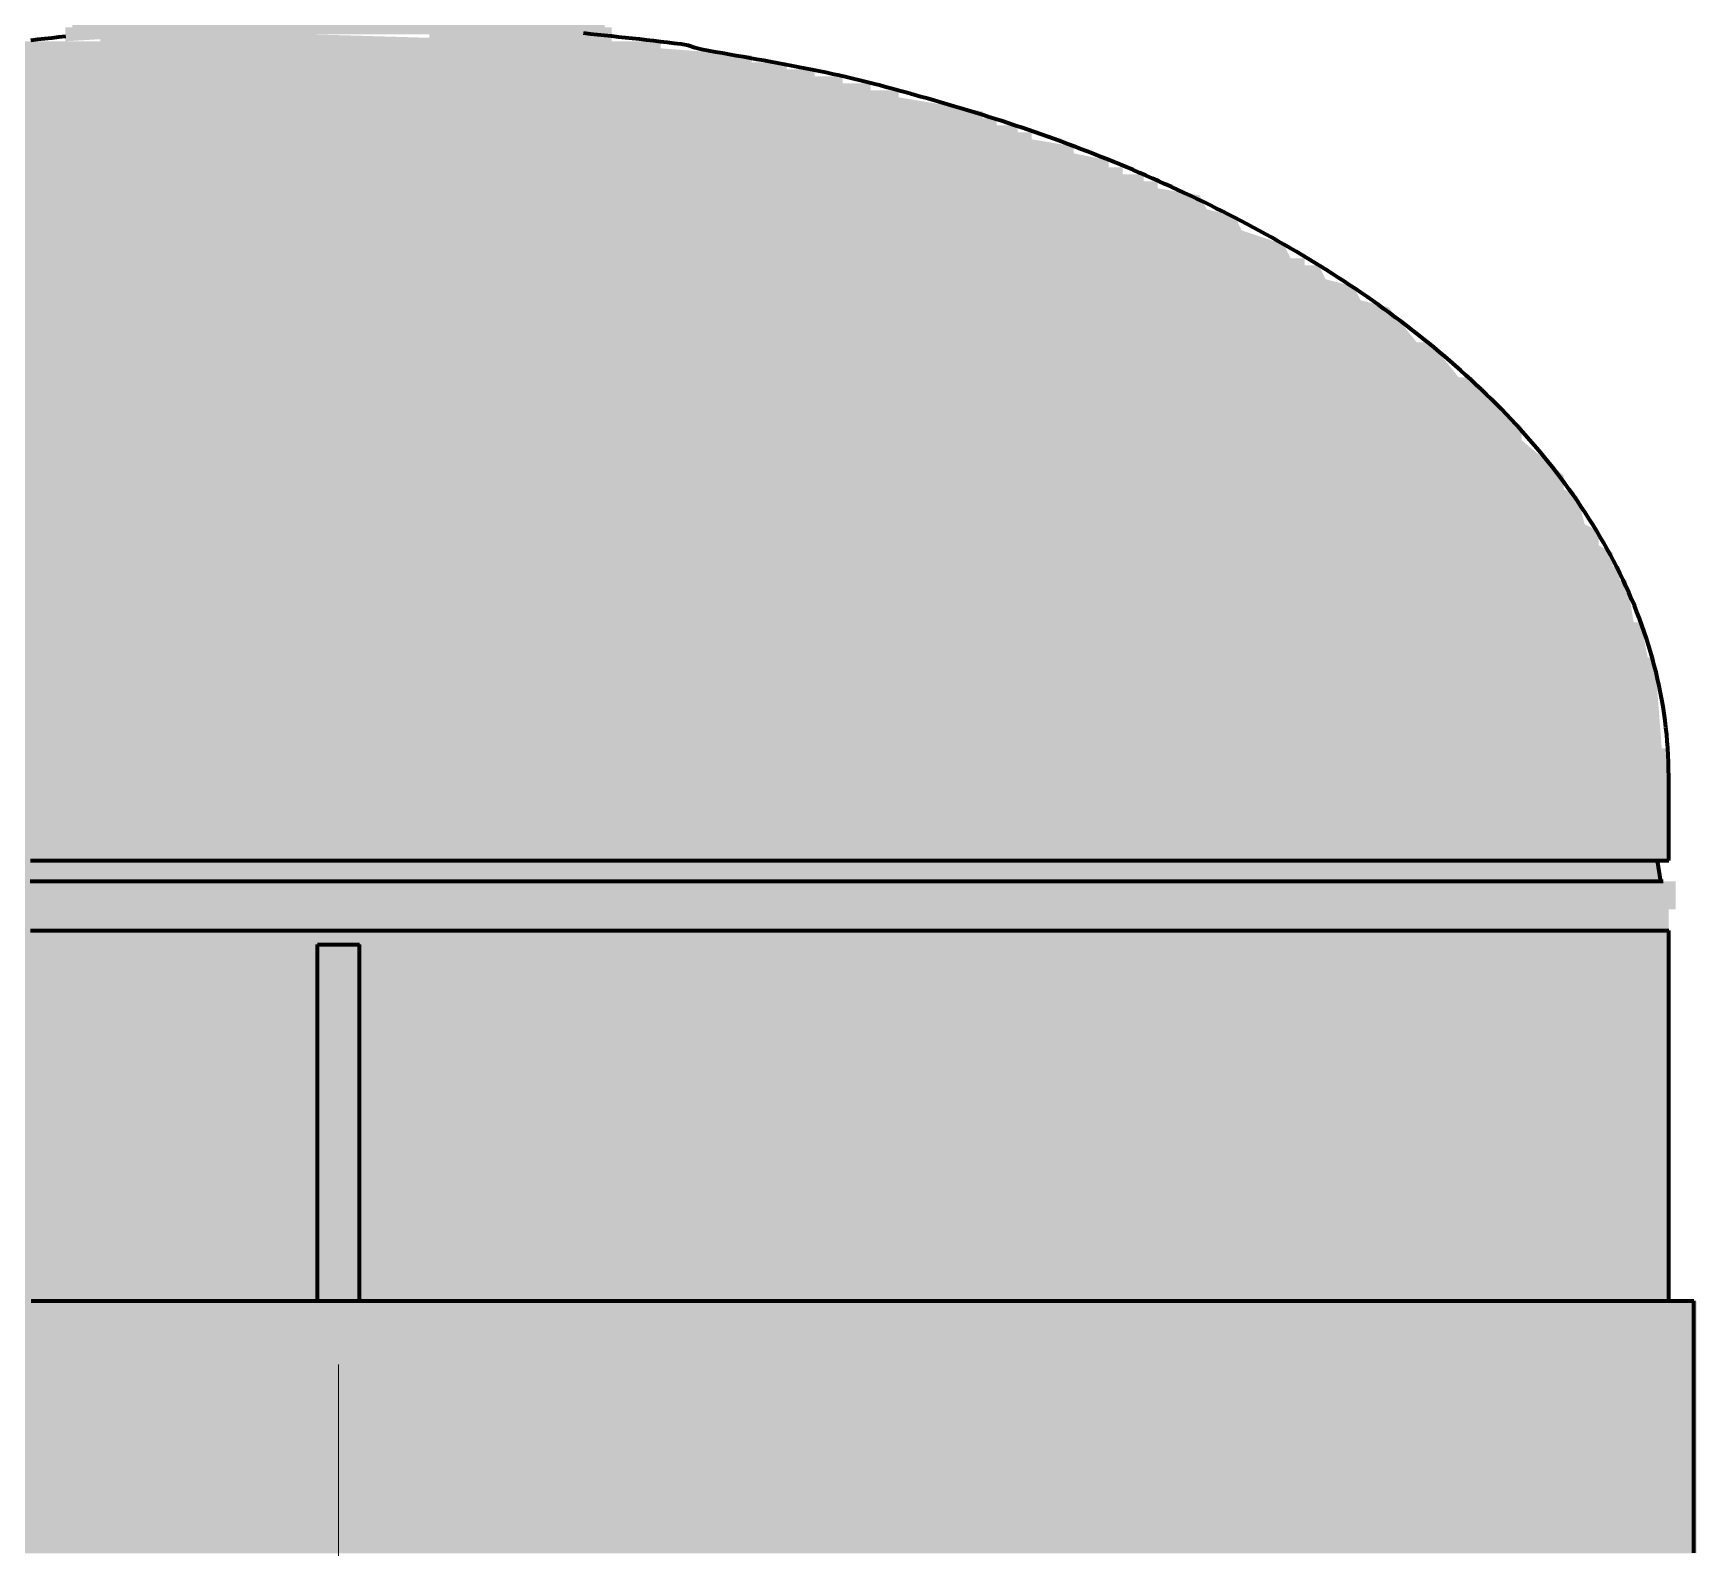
# Model space of a CAD drawing. Header units: millimetres. Extents: x 0 to 2382, y 0 to 420.
# Drawn here: x 2175.11 to 2198.87, y 278.38 to 300.02 of the extents above; entities that cross this region are included whole.
import ezdxf

# ---------------------------------------------------------------- set-up
doc = ezdxf.new("R2010")
doc.units = ezdxf.units.MM
doc.linetypes.add('IRAM-F-TRAZO-PUNTO', pattern=[20, 15, -2, 1, -2])
for name, color, linetype, lineweight in [('01-VISIBLE', 7, 'CONTINUOUS', 70), ('03-EJE', 1, 'IRAM-F-TRAZO-PUNTO', 18), ('13-GRAFICA', 30, 'CONTINUOUS', 18)]:
    doc.layers.add(name, color=color, linetype=linetype, lineweight=lineweight)

msp = doc.modelspace()

# ---------------------------------------------------------------- hatches: boundary and pattern name
at = {"layer": '13-GRAFICA', "true_color": 0xc4c8ce}
h = msp.add_hatch(color=7, dxfattribs=at)
h.dxf.hatch_style = 1
h.paths.add_polyline_path([(2175.673, 300.1), (2175.673, 300.2), (2183.273, 300.2), (2183.273, 300.1), (2183.373, 300.1), (2183.373, 300), (2182.473, 300), (2182.473, 299.9), (2180.773, 299.9), (2180.773, 300), (2179.073, 300), (2179.073, 299.9), (2177.173, 299.9), (2177.173, 300), (2175.573, 299.9), (2175.573, 300.1)])
h = msp.add_hatch(color=7, dxfattribs=at)
h.dxf.hatch_style = 1
h.paths.add_polyline_path([(2160.473, 288.2), (2160.473, 289.5), (2160.573, 289.5), (2160.573, 289.8), (2160.673, 289.8), (2160.673, 290), (2160.773, 290), (2160.773, 290.2), (2160.873, 290.2), (2160.873, 290.5), (2160.973, 290.5), (2160.973, 290.7), (2161.073, 290.7), (2161.073, 290.9), (2161.173, 290.9), (2161.173, 291.2), (2161.273, 291.2), (2161.273, 291.4), (2161.373, 291.4), (2161.373, 291.6), (2161.473, 291.6), (2161.473, 291.9), (2161.573, 291.9), (2161.773, 292.5), (2161.973, 292.6), (2161.973, 292.8), (2162.273, 293), (2162.273, 293.2), (2162.473, 293.3), (2162.473, 293.5), (2162.773, 293.7), (2162.773, 293.9), (2163.073, 294.1), (2163.073, 294.3), (2163.273, 294.4), (2163.273, 294.6), (2163.373, 294.6), (2163.673, 295), (2163.873, 295), (2163.973, 295.2), (2164.173, 295.2), (2164.273, 295.4), (2164.473, 295.4), (2164.673, 295.7), (2164.873, 295.7), (2164.973, 295.9), (2165.173, 295.9), (2165.473, 296.3), (2165.873, 296.4), (2165.973, 296.6), (2166.173, 296.6), (2166.373, 296.9), (2166.573, 296.9), (2166.673, 297.1), (2166.873, 297.1), (2166.973, 297.3), (2167.173, 297.3), (2167.173, 297.4), (2167.273, 297.4), (2167.373, 297.6), (2167.573, 297.6), (2167.573, 297.7), (2167.873, 297.7), (2167.873, 297.8), (2168.173, 297.8), (2168.173, 297.9), (2168.473, 297.9), (2168.473, 298), (2168.773, 298), (2168.773, 298.1), (2169.073, 298.1), (2169.073, 298.2), (2169.373, 298.2), (2169.373, 298.3), (2169.673, 298.3), (2169.673, 298.4), (2169.973, 298.4), (2169.973, 298.5), (2170.273, 298.5), (2170.273, 298.6), (2170.573, 298.6), (2170.573, 298.7), (2170.873, 298.7), (2170.873, 298.8), (2171.173, 298.8), (2171.173, 298.9), (2171.473, 298.9), (2171.473, 299), (2171.773, 299), (2171.773, 299.1), (2172.073, 299.1), (2172.073, 299.2), (2172.373, 299.2), (2172.373, 299.3), (2172.673, 299.3), (2172.673, 299.4), (2172.973, 299.4), (2172.973, 299.5), (2173.273, 299.5), (2173.273, 299.6), (2174.373, 299.7), (2174.373, 299.8), (2174.973, 299.8), (2174.973, 299.9), (2176.073, 299.9), (2176.073, 300), (2177.173, 300), (2177.173, 299.9), (2179.073, 299.9), (2179.073, 300), (2182.473, 299.9), (2182.473, 300), (2183.373, 300), (2183.373, 299.9), (2184.073, 299.9), (2184.073, 299.8), (2185.373, 299.7), (2185.373, 299.6), (2185.873, 299.6), (2185.873, 299.5), (2186.273, 299.5), (2186.273, 299.4), (2186.673, 299.4), (2186.673, 299.3), (2187.073, 299.3), (2187.073, 299.2), (2187.473, 299.2), (2187.473, 299.1), (2188.673, 298.9), (2188.673, 298.8), (2188.873, 298.8), (2188.873, 298.7), (2189.173, 298.7), (2189.173, 298.6), (2189.373, 298.6), (2189.373, 298.5), (2189.973, 298.4), (2189.973, 298.3), (2190.473, 298.2), (2190.473, 298.1), (2190.673, 298.1), (2190.673, 298), (2190.973, 298), (2190.973, 297.9), (2191.173, 297.9), (2191.173, 297.8), (2191.773, 297.7), (2191.873, 297.5), (2192.273, 297.4), (2192.373, 297.2), (2192.973, 297), (2193.073, 296.8), (2193.273, 296.8), (2193.273, 296.7), (2193.473, 296.7), (2193.573, 296.5), (2193.973, 296.4), (2194.073, 296.2), (2194.473, 296.1), (2194.873, 295.6), (2195.073, 295.6), (2195.473, 295.1), (2195.673, 295.1), (2195.673, 295), (2196.373, 294.4), (2196.373, 294.2), (2196.973, 293.7), (2196.973, 293.5), (2197.173, 293.4), (2197.273, 293), (2197.473, 292.9), (2197.473, 292.7), (2197.673, 292.6), (2197.673, 292.4), (2197.773, 292.4), (2197.773, 292.2), (2197.873, 292.2), (2197.973, 291.6), (2198.073, 291.6), (2198.173, 291.1), (2198.273, 291.1), (2198.373, 289.8), (2198.473, 289.8), (2198.473, 288.2)])
h = msp.add_hatch(color=7, dxfattribs=at)
h.dxf.hatch_style = 1
h.paths.add_polyline_path([(2160.573, 287.9), (2160.673, 288.2), (2198.273, 288.2), (2198.373, 287.9)])
h = msp.add_hatch(color=7, dxfattribs=at)
h.dxf.hatch_style = 1
h.paths.add_polyline_path([(2198.573, 287.5), (2160.373, 287.5), (2160.373, 287.9), (2198.573, 287.9)])
h = msp.add_hatch(color=7, dxfattribs=at)
h.dxf.hatch_style = 1
h.paths.add_polyline_path([(2198.473, 287.5), (2198.473, 281.9), (2179.773, 281.9), (2179.773, 287), (2179.173, 287), (2179.173, 281.9), (2160.473, 281.9), (2160.473, 287.5)])
h = msp.add_hatch(color=7, dxfattribs=at)
h.dxf.hatch_style = 1
h.paths.add_polyline_path([(2179.173, 281.9), (2179.173, 287), (2179.773, 287), (2179.773, 281.9)])
at = {"layer": '13-GRAFICA', "true_color": 0x202020}
h = msp.add_hatch(color=7, dxfattribs=at)
h.dxf.hatch_style = 1
h.paths.add_polyline_path([(2158.773, 278.3), (2158.773, 281.9), (2198.873, 281.9), (2198.873, 278.3)])

# ---------------------------------------------------------------- linework, layer by layer
at = {"layer": '01-VISIBLE'}
for p, q in [((2198.473, 288.2), (2198.473, 289.4)), ((2198.361, 287.9), (2198.313, 288.2)), ((2198.473, 281.908), (2198.473, 287.2)), ((2179.173, 281.908), (2179.173, 287)), ((2179.173, 287), (2179.773, 287)), ((2179.773, 281.908), (2179.773, 287)), ((2198.833, 278.308), (2198.833, 281.908))]:
    msp.add_line(p, q, dxfattribs=at)
for points in [[(2175.079, 299.918), (2175.179, 299.929), (2175.279, 299.94), (2175.378, 299.951), (2175.478, 299.962), (2175.578, 299.973)], [(2198.473, 289.4), (2198.472, 289.5), (2198.47, 289.6), (2198.466, 289.701), (2198.46, 289.801), (2198.453, 289.901), (2198.444, 290), (2198.433, 290.1), (2198.421, 290.199), (2198.407, 290.299), (2198.392, 290.398), (2198.375, 290.497), (2198.356, 290.595), (2198.336, 290.693), (2198.315, 290.791), (2198.292, 290.889), (2198.267, 290.986), (2198.241, 291.083), (2198.213, 291.179), (2198.185, 291.275), (2198.154, 291.37), (2198.122, 291.465), (2198.089, 291.56), (2198.055, 291.654), (2198.019, 291.748), (2197.982, 291.841), (2197.943, 291.933), (2197.903, 292.025), (2197.862, 292.117), (2197.82, 292.207), (2197.776, 292.298), (2197.732, 292.387), (2197.686, 292.477), (2197.639, 292.565), (2197.591, 292.653), (2197.541, 292.74), (2197.491, 292.827), (2197.44, 292.913), (2197.387, 292.998), (2197.334, 293.083), (2197.28, 293.167), (2197.224, 293.251), (2197.168, 293.334), (2197.111, 293.416), (2197.052, 293.498), (2196.993, 293.579), (2196.933, 293.659), (2196.873, 293.738), (2196.811, 293.818), (2196.748, 293.896), (2196.685, 293.974), (2196.621, 294.051), (2196.556, 294.127), (2196.491, 294.203), (2196.424, 294.278), (2196.357, 294.353), (2196.29, 294.426), (2196.221, 294.5), (2196.152, 294.572), (2196.083, 294.644), (2196.012, 294.716), (2195.941, 294.786), (2195.87, 294.857), (2195.797, 294.926), (2195.725, 294.995), (2195.651, 295.063), (2195.577, 295.131), (2195.503, 295.198), (2195.428, 295.264), (2195.352, 295.33), (2195.276, 295.396), (2195.2, 295.46), (2195.123, 295.524), (2195.045, 295.588), (2194.967, 295.651), (2194.889, 295.713), (2194.81, 295.775), (2194.731, 295.836), (2194.651, 295.897), (2194.571, 295.957), (2194.49, 296.016), (2194.409, 296.075), (2194.328, 296.134), (2194.246, 296.192), (2194.164, 296.249), (2194.081, 296.306), (2193.998, 296.362), (2193.915, 296.418), (2193.831, 296.473), (2193.747, 296.528), (2193.663, 296.582), (2193.578, 296.636), (2193.493, 296.689), (2193.408, 296.742), (2193.322, 296.794), (2193.237, 296.845), (2193.15, 296.896), (2193.064, 296.947), (2192.977, 296.997), (2192.89, 297.047), (2192.803, 297.096), (2192.715, 297.145), (2192.627, 297.193), (2192.539, 297.241), (2192.451, 297.288), (2192.362, 297.335), (2192.273, 297.381), (2192.184, 297.427), (2192.095, 297.473), (2192.005, 297.518), (2191.916, 297.562), (2191.826, 297.606), (2191.735, 297.65), (2191.645, 297.693), (2191.554, 297.735), (2191.463, 297.778), (2191.372, 297.82), (2191.281, 297.861), (2191.189, 297.902), (2191.098, 297.942), (2191.006, 297.983), (2190.914, 298.022), (2190.822, 298.062), (2190.729, 298.1), (2190.637, 298.139), (2190.544, 298.177), (2190.451, 298.215), (2190.358, 298.252), (2190.265, 298.289), (2190.172, 298.325), (2190.078, 298.361), (2189.985, 298.397), (2189.891, 298.432), (2189.797, 298.467), (2189.703, 298.502), (2189.609, 298.536), (2189.514, 298.569), (2189.42, 298.602), (2189.325, 298.635), (2189.23, 298.668), (2189.135, 298.699), (2189.04, 298.731), (2188.945, 298.762), (2188.849, 298.793), (2188.754, 298.823), (2188.658, 298.853), (2188.562, 298.882), (2188.466, 298.912), (2188.37, 298.941), (2188.274, 298.969), (2188.178, 298.998), (2188.082, 299.026), (2187.986, 299.054), (2187.889, 299.081), (2187.793, 299.109), (2187.697, 299.136), (2187.6, 299.163), (2187.503, 299.189), (2187.407, 299.216), (2187.31, 299.242), (2187.213, 299.267), (2187.116, 299.292), (2187.019, 299.317), (2186.922, 299.341), (2186.824, 299.365), (2186.727, 299.388), (2186.629, 299.41), (2186.531, 299.432), (2186.433, 299.453), (2186.335, 299.474), (2186.237, 299.494), (2186.139, 299.514), (2186.04, 299.533), (2185.942, 299.552), (2185.843, 299.57), (2185.745, 299.588), (2185.646, 299.606), (2185.548, 299.624), (2185.449, 299.642), (2185.35, 299.659), (2185.252, 299.677), (2185.153, 299.694), (2185.054, 299.712), (2184.956, 299.729), (2184.857, 299.747), (2184.758, 299.765), (2184.66, 299.785), (2184.562, 299.807), (2184.468, 299.839), (2184.369, 299.857), (2184.27, 299.87), (2184.17, 299.883), (2184.071, 299.895), (2183.971, 299.906), (2183.872, 299.917), (2183.772, 299.929), (2183.672, 299.94), (2183.573, 299.951), (2183.473, 299.961), (2183.374, 299.972), (2183.274, 299.983), (2183.174, 299.994), (2183.075, 300.004), (2182.975, 300.015)], [(2175.073, 288.2), (2175.173, 288.2), (2175.273, 288.2), (2175.373, 288.2), (2175.473, 288.2), (2175.573, 288.2), (2175.673, 288.2), (2175.773, 288.2), (2175.873, 288.2), (2175.973, 288.2), (2176.073, 288.2), (2176.173, 288.2), (2176.273, 288.2), (2176.373, 288.2), (2176.473, 288.2), (2176.573, 288.2), (2176.673, 288.2), (2176.773, 288.2), (2176.873, 288.2), (2176.973, 288.2), (2177.073, 288.2), (2177.173, 288.2), (2177.273, 288.2), (2177.373, 288.2), (2177.473, 288.2), (2177.573, 288.2), (2177.673, 288.2), (2177.773, 288.2), (2177.873, 288.2), (2177.973, 288.2), (2178.073, 288.2), (2178.173, 288.2), (2178.273, 288.2), (2178.373, 288.2), (2178.473, 288.2), (2178.573, 288.2), (2178.673, 288.2), (2178.773, 288.2), (2178.873, 288.2), (2178.973, 288.2), (2179.073, 288.2), (2179.173, 288.2), (2179.273, 288.2), (2179.373, 288.2), (2179.473, 288.2), (2179.573, 288.2), (2179.673, 288.2), (2179.773, 288.2), (2179.873, 288.2), (2179.973, 288.2), (2180.073, 288.2), (2180.173, 288.2), (2180.273, 288.2), (2180.373, 288.2), (2180.473, 288.2), (2180.573, 288.2), (2180.673, 288.2), (2180.773, 288.2), (2180.873, 288.2), (2180.973, 288.2), (2181.073, 288.2), (2181.173, 288.2), (2181.273, 288.2), (2181.373, 288.2), (2181.473, 288.2), (2181.573, 288.2), (2181.673, 288.2), (2181.773, 288.2), (2181.873, 288.2), (2181.973, 288.2), (2182.073, 288.2), (2182.173, 288.2), (2182.273, 288.2), (2182.373, 288.2), (2182.473, 288.2), (2182.573, 288.2), (2182.673, 288.2), (2182.773, 288.2), (2182.873, 288.2), (2182.973, 288.2), (2183.073, 288.2), (2183.173, 288.2), (2183.273, 288.2), (2183.373, 288.2), (2183.473, 288.2), (2183.573, 288.2), (2183.673, 288.2), (2183.773, 288.2), (2183.873, 288.2), (2183.973, 288.2), (2184.073, 288.2), (2184.173, 288.2), (2184.273, 288.2), (2184.373, 288.2), (2184.473, 288.2), (2184.573, 288.2), (2184.673, 288.2), (2184.773, 288.2), (2184.873, 288.2), (2184.973, 288.2), (2185.073, 288.2), (2185.173, 288.2), (2185.273, 288.2), (2185.373, 288.2), (2185.473, 288.2), (2185.573, 288.2), (2185.673, 288.2), (2185.773, 288.2), (2185.873, 288.2), (2185.973, 288.2), (2186.073, 288.2), (2186.173, 288.2), (2186.273, 288.2), (2186.373, 288.2), (2186.473, 288.2), (2186.573, 288.2), (2186.673, 288.2), (2186.773, 288.2), (2186.873, 288.2), (2186.973, 288.2), (2187.073, 288.2), (2187.173, 288.2), (2187.273, 288.2), (2187.373, 288.2), (2187.473, 288.2), (2187.573, 288.2), (2187.673, 288.2), (2187.773, 288.2), (2187.873, 288.2), (2187.973, 288.2), (2188.073, 288.2), (2188.173, 288.2), (2188.273, 288.2), (2188.373, 288.2), (2188.473, 288.2), (2188.573, 288.2), (2188.673, 288.2), (2188.773, 288.2), (2188.873, 288.2), (2188.973, 288.2), (2189.073, 288.2), (2189.173, 288.2), (2189.273, 288.2), (2189.373, 288.2), (2189.473, 288.2), (2189.573, 288.2), (2189.673, 288.2), (2189.773, 288.2), (2189.873, 288.2), (2189.973, 288.2), (2190.073, 288.2), (2190.173, 288.2), (2190.273, 288.2), (2190.373, 288.2), (2190.473, 288.2), (2190.573, 288.2), (2190.673, 288.2), (2190.773, 288.2), (2190.873, 288.2), (2190.973, 288.2), (2191.073, 288.2), (2191.173, 288.2), (2191.273, 288.2), (2191.373, 288.2), (2191.473, 288.2), (2191.573, 288.2), (2191.673, 288.2), (2191.773, 288.2), (2191.873, 288.2), (2191.973, 288.2), (2192.073, 288.2), (2192.173, 288.2), (2192.273, 288.2), (2192.373, 288.2), (2192.473, 288.2), (2192.573, 288.2), (2192.673, 288.2), (2192.773, 288.2), (2192.873, 288.2), (2192.973, 288.2), (2193.073, 288.2), (2193.173, 288.2), (2193.273, 288.2), (2193.373, 288.2), (2193.473, 288.2), (2193.573, 288.2), (2193.673, 288.2), (2193.773, 288.2), (2193.873, 288.2), (2193.973, 288.2), (2194.073, 288.2), (2194.173, 288.2), (2194.273, 288.2), (2194.373, 288.2), (2194.473, 288.2), (2194.573, 288.2), (2194.673, 288.2), (2194.773, 288.2), (2194.873, 288.2), (2194.973, 288.2), (2195.073, 288.2), (2195.173, 288.2), (2195.273, 288.2), (2195.373, 288.2), (2195.473, 288.2), (2195.573, 288.2), (2195.673, 288.2), (2195.773, 288.2), (2195.873, 288.2), (2195.973, 288.2), (2196.073, 288.2), (2196.173, 288.2), (2196.273, 288.2), (2196.373, 288.2), (2196.473, 288.2), (2196.573, 288.2), (2196.673, 288.2), (2196.773, 288.2), (2196.873, 288.2), (2196.973, 288.2), (2197.073, 288.2), (2197.173, 288.2), (2197.273, 288.2), (2197.373, 288.2), (2197.473, 288.2), (2197.573, 288.2), (2197.673, 288.2), (2197.773, 288.2), (2197.873, 288.2), (2197.973, 288.2), (2198.073, 288.2), (2198.173, 288.2), (2198.273, 288.2), (2198.373, 288.2), (2198.473, 288.2)], [(2198.393, 287.9), (2198.293, 287.9), (2198.193, 287.9), (2198.093, 287.9), (2197.993, 287.9), (2197.893, 287.9), (2197.792, 287.9), (2197.692, 287.9), (2197.592, 287.9), (2197.492, 287.9), (2197.392, 287.9), (2197.292, 287.9), (2197.192, 287.9), (2197.092, 287.9), (2196.992, 287.9), (2196.891, 287.9), (2196.791, 287.9), (2196.691, 287.9), (2196.591, 287.9), (2196.491, 287.9), (2196.391, 287.9), (2196.291, 287.9), (2196.191, 287.9), (2196.091, 287.9), (2195.99, 287.9), (2195.89, 287.9), (2195.79, 287.9), (2195.69, 287.9), (2195.59, 287.9), (2195.49, 287.9), (2195.39, 287.9), (2195.29, 287.9), (2195.19, 287.9), (2195.09, 287.9), (2194.989, 287.9), (2194.889, 287.9), (2194.789, 287.9), (2194.689, 287.9), (2194.589, 287.9), (2194.489, 287.9), (2194.389, 287.9), (2194.289, 287.9), (2194.189, 287.9), (2194.088, 287.9), (2193.988, 287.9), (2193.888, 287.9), (2193.788, 287.9), (2193.688, 287.9), (2193.588, 287.9), (2193.488, 287.9), (2193.388, 287.9), (2193.288, 287.9), (2193.187, 287.9), (2193.087, 287.9), (2192.987, 287.9), (2192.887, 287.9), (2192.787, 287.9), (2192.687, 287.9), (2192.587, 287.9), (2192.487, 287.9), (2192.387, 287.9), (2192.287, 287.9), (2192.186, 287.9), (2192.086, 287.9), (2191.986, 287.9), (2191.886, 287.9), (2191.786, 287.9), (2191.686, 287.9), (2191.586, 287.9), (2191.486, 287.9), (2191.386, 287.9), (2191.285, 287.9), (2191.185, 287.9), (2191.085, 287.9), (2190.985, 287.9), (2190.885, 287.9), (2190.785, 287.9), (2190.685, 287.9), (2190.585, 287.9), (2190.485, 287.9), (2190.385, 287.9), (2190.284, 287.9), (2190.184, 287.9), (2190.084, 287.9), (2189.984, 287.9), (2189.884, 287.9), (2189.784, 287.9), (2189.684, 287.9), (2189.584, 287.9), (2189.484, 287.9), (2189.383, 287.9), (2189.283, 287.9), (2189.183, 287.9), (2189.083, 287.9), (2188.983, 287.9), (2188.883, 287.9), (2188.783, 287.9), (2188.683, 287.9), (2188.583, 287.9), (2188.483, 287.9), (2188.382, 287.9), (2188.282, 287.9), (2188.182, 287.9), (2188.082, 287.9), (2187.982, 287.9), (2187.882, 287.9), (2187.782, 287.9), (2187.682, 287.9), (2187.582, 287.9), (2187.481, 287.9), (2187.381, 287.9), (2187.281, 287.9), (2187.181, 287.9), (2187.081, 287.9), (2186.981, 287.9), (2186.881, 287.9), (2186.781, 287.9), (2186.681, 287.9), (2186.581, 287.9), (2186.48, 287.9), (2186.38, 287.9), (2186.28, 287.9), (2186.18, 287.9), (2186.08, 287.9), (2185.98, 287.9), (2185.88, 287.9), (2185.78, 287.9), (2185.68, 287.9), (2185.579, 287.9), (2185.479, 287.9), (2185.379, 287.9), (2185.279, 287.9), (2185.179, 287.9), (2185.079, 287.9), (2184.979, 287.9), (2184.879, 287.9), (2184.779, 287.9), (2184.679, 287.9), (2184.578, 287.9), (2184.478, 287.9), (2184.378, 287.9), (2184.278, 287.9), (2184.178, 287.9), (2184.078, 287.9), (2183.978, 287.9), (2183.878, 287.9), (2183.778, 287.9), (2183.677, 287.9), (2183.577, 287.9), (2183.477, 287.9), (2183.377, 287.9), (2183.277, 287.9), (2183.177, 287.9), (2183.077, 287.9), (2182.977, 287.9), (2182.877, 287.9), (2182.776, 287.9), (2182.676, 287.9), (2182.576, 287.9), (2182.476, 287.9), (2182.376, 287.9), (2182.276, 287.9), (2182.176, 287.9), (2182.076, 287.9), (2181.976, 287.9), (2181.876, 287.9), (2181.775, 287.9), (2181.675, 287.9), (2181.575, 287.9), (2181.475, 287.9), (2181.375, 287.9), (2181.275, 287.9), (2181.175, 287.9), (2181.075, 287.9), (2180.975, 287.9), (2180.874, 287.9), (2180.774, 287.9), (2180.674, 287.9), (2180.574, 287.9), (2180.474, 287.9), (2180.374, 287.9), (2180.274, 287.9), (2180.174, 287.9), (2180.074, 287.9), (2179.974, 287.9), (2179.873, 287.9), (2179.773, 287.9), (2179.673, 287.9), (2179.573, 287.9), (2179.473, 287.9), (2179.373, 287.9), (2179.273, 287.9), (2179.173, 287.9), (2179.073, 287.9), (2178.972, 287.9), (2178.872, 287.9), (2178.772, 287.9), (2178.672, 287.9), (2178.572, 287.9), (2178.472, 287.9), (2178.372, 287.9), (2178.272, 287.9), (2178.172, 287.9), (2178.072, 287.9), (2177.971, 287.9), (2177.871, 287.9), (2177.771, 287.9), (2177.671, 287.9), (2177.571, 287.9), (2177.471, 287.9), (2177.371, 287.9), (2177.271, 287.9), (2177.171, 287.9), (2177.07, 287.9), (2176.97, 287.9), (2176.87, 287.9), (2176.77, 287.9), (2176.67, 287.9), (2176.57, 287.9), (2176.47, 287.9), (2176.37, 287.9), (2176.27, 287.9), (2176.17, 287.9), (2176.069, 287.9), (2175.969, 287.9), (2175.869, 287.9), (2175.769, 287.9), (2175.669, 287.9), (2175.569, 287.9), (2175.469, 287.9), (2175.369, 287.9), (2175.269, 287.9), (2175.168, 287.9), (2175.068, 287.9)], [(2198.393, 287.9), (2198.388, 287.9), (2198.382, 287.9), (2198.377, 287.9), (2198.372, 287.9), (2198.366, 287.9), (2198.361, 287.9)], [(2175.073, 287.2), (2175.173, 287.2), (2175.273, 287.2), (2175.373, 287.2), (2175.473, 287.2), (2175.573, 287.2), (2175.673, 287.2), (2175.773, 287.2), (2175.873, 287.2), (2175.973, 287.2), (2176.073, 287.2), (2176.173, 287.2), (2176.273, 287.2), (2176.373, 287.2), (2176.473, 287.2), (2176.573, 287.2), (2176.673, 287.2), (2176.773, 287.2), (2176.873, 287.2), (2176.973, 287.2), (2177.073, 287.2), (2177.173, 287.2), (2177.273, 287.2), (2177.373, 287.2), (2177.473, 287.2), (2177.573, 287.2), (2177.673, 287.2), (2177.773, 287.2), (2177.873, 287.2), (2177.973, 287.2), (2178.073, 287.2), (2178.173, 287.2), (2178.273, 287.2), (2178.373, 287.2), (2178.473, 287.2), (2178.573, 287.2), (2178.673, 287.2), (2178.773, 287.2), (2178.873, 287.2), (2178.973, 287.2), (2179.073, 287.2), (2179.173, 287.2), (2179.273, 287.2), (2179.373, 287.2), (2179.473, 287.2), (2179.573, 287.2), (2179.673, 287.2), (2179.773, 287.2), (2179.873, 287.2), (2179.973, 287.2), (2180.073, 287.2), (2180.173, 287.2), (2180.273, 287.2), (2180.373, 287.2), (2180.473, 287.2), (2180.573, 287.2), (2180.673, 287.2), (2180.773, 287.2), (2180.873, 287.2), (2180.973, 287.2), (2181.073, 287.2), (2181.173, 287.2), (2181.273, 287.2), (2181.373, 287.2), (2181.473, 287.2), (2181.573, 287.2), (2181.673, 287.2), (2181.773, 287.2), (2181.873, 287.2), (2181.973, 287.2), (2182.073, 287.2), (2182.173, 287.2), (2182.273, 287.2), (2182.373, 287.2), (2182.473, 287.2), (2182.573, 287.2), (2182.673, 287.2), (2182.773, 287.2), (2182.873, 287.2), (2182.973, 287.2), (2183.073, 287.2), (2183.173, 287.2), (2183.273, 287.2), (2183.373, 287.2), (2183.473, 287.2), (2183.573, 287.2), (2183.673, 287.2), (2183.773, 287.2), (2183.873, 287.2), (2183.973, 287.2), (2184.073, 287.2), (2184.173, 287.2), (2184.273, 287.2), (2184.373, 287.2), (2184.473, 287.2), (2184.573, 287.2), (2184.673, 287.2), (2184.773, 287.2), (2184.873, 287.2), (2184.973, 287.2), (2185.073, 287.2), (2185.173, 287.2), (2185.273, 287.2), (2185.373, 287.2), (2185.473, 287.2), (2185.573, 287.2), (2185.673, 287.2), (2185.773, 287.2), (2185.873, 287.2), (2185.973, 287.2), (2186.073, 287.2), (2186.173, 287.2), (2186.273, 287.2), (2186.373, 287.2), (2186.473, 287.2), (2186.573, 287.2), (2186.673, 287.2), (2186.773, 287.2), (2186.873, 287.2), (2186.973, 287.2), (2187.073, 287.2), (2187.173, 287.2), (2187.273, 287.2), (2187.373, 287.2), (2187.473, 287.2), (2187.573, 287.2), (2187.673, 287.2), (2187.773, 287.2), (2187.873, 287.2), (2187.973, 287.2), (2188.073, 287.2), (2188.173, 287.2), (2188.273, 287.2), (2188.373, 287.2), (2188.473, 287.2), (2188.573, 287.2), (2188.673, 287.2), (2188.773, 287.2), (2188.873, 287.2), (2188.973, 287.2), (2189.073, 287.2), (2189.173, 287.2), (2189.273, 287.2), (2189.373, 287.2), (2189.473, 287.2), (2189.573, 287.2), (2189.673, 287.2), (2189.773, 287.2), (2189.873, 287.2), (2189.973, 287.2), (2190.073, 287.2), (2190.173, 287.2), (2190.273, 287.2), (2190.373, 287.2), (2190.473, 287.2), (2190.573, 287.2), (2190.673, 287.2), (2190.773, 287.2), (2190.873, 287.2), (2190.973, 287.2), (2191.073, 287.2), (2191.173, 287.2), (2191.273, 287.2), (2191.373, 287.2), (2191.473, 287.2), (2191.573, 287.2), (2191.673, 287.2), (2191.773, 287.2), (2191.873, 287.2), (2191.973, 287.2), (2192.073, 287.2), (2192.173, 287.2), (2192.273, 287.2), (2192.373, 287.2), (2192.473, 287.2), (2192.573, 287.2), (2192.673, 287.2), (2192.773, 287.2), (2192.873, 287.2), (2192.973, 287.2), (2193.073, 287.2), (2193.173, 287.2), (2193.273, 287.2), (2193.373, 287.2), (2193.473, 287.2), (2193.573, 287.2), (2193.673, 287.2), (2193.773, 287.2), (2193.873, 287.2), (2193.973, 287.2), (2194.073, 287.2), (2194.173, 287.2), (2194.273, 287.2), (2194.373, 287.2), (2194.473, 287.2), (2194.573, 287.2), (2194.673, 287.2), (2194.773, 287.2), (2194.873, 287.2), (2194.973, 287.2), (2195.073, 287.2), (2195.173, 287.2), (2195.273, 287.2), (2195.373, 287.2), (2195.473, 287.2), (2195.573, 287.2), (2195.673, 287.2), (2195.773, 287.2), (2195.873, 287.2), (2195.973, 287.2), (2196.073, 287.2), (2196.173, 287.2), (2196.273, 287.2), (2196.373, 287.2), (2196.473, 287.2), (2196.573, 287.2), (2196.673, 287.2), (2196.773, 287.2), (2196.873, 287.2), (2196.973, 287.2), (2197.073, 287.2), (2197.173, 287.2), (2197.273, 287.2), (2197.373, 287.2), (2197.473, 287.2), (2197.573, 287.2), (2197.673, 287.2), (2197.773, 287.2), (2197.873, 287.2), (2197.973, 287.2), (2198.073, 287.2), (2198.173, 287.2), (2198.273, 287.2), (2198.373, 287.2), (2198.473, 287.2)], [(2175.082, 281.908), (2175.182, 281.908), (2175.283, 281.908), (2175.383, 281.908), (2175.483, 281.908), (2175.583, 281.908), (2175.683, 281.908), (2175.784, 281.908), (2175.884, 281.908), (2175.984, 281.908), (2176.084, 281.908), (2176.185, 281.908), (2176.285, 281.908), (2176.385, 281.908), (2176.485, 281.908), (2176.585, 281.908), (2176.686, 281.908), (2176.786, 281.908), (2176.886, 281.908), (2176.986, 281.908), (2177.086, 281.908), (2177.187, 281.908), (2177.287, 281.908), (2177.387, 281.908), (2177.487, 281.908), (2177.588, 281.908), (2177.688, 281.908), (2177.788, 281.908), (2177.888, 281.908), (2177.988, 281.908), (2178.089, 281.908), (2178.189, 281.908), (2178.289, 281.908), (2178.389, 281.908), (2178.489, 281.908), (2178.59, 281.908), (2178.69, 281.908), (2178.79, 281.908), (2178.89, 281.908), (2178.991, 281.908), (2179.091, 281.908), (2179.191, 281.908), (2179.291, 281.908), (2179.391, 281.908), (2179.492, 281.908), (2179.592, 281.908), (2179.692, 281.908), (2179.792, 281.908), (2179.892, 281.908), (2179.993, 281.908), (2180.093, 281.908), (2180.193, 281.908), (2180.293, 281.908), (2180.394, 281.908), (2180.494, 281.908), (2180.594, 281.908), (2180.694, 281.908), (2180.794, 281.908), (2180.895, 281.908), (2180.995, 281.908), (2181.095, 281.908), (2181.195, 281.908), (2181.295, 281.908), (2181.396, 281.908), (2181.496, 281.908), (2181.596, 281.908), (2181.696, 281.908), (2181.797, 281.908), (2181.897, 281.908), (2181.997, 281.908), (2182.097, 281.908), (2182.197, 281.908), (2182.298, 281.908), (2182.398, 281.908), (2182.498, 281.908), (2182.598, 281.908), (2182.698, 281.908), (2182.799, 281.908), (2182.899, 281.908), (2182.999, 281.908), (2183.099, 281.908), (2183.2, 281.908), (2183.3, 281.908), (2183.4, 281.908), (2183.5, 281.908), (2183.6, 281.908), (2183.701, 281.908), (2183.801, 281.908), (2183.901, 281.908), (2184.001, 281.908), (2184.101, 281.908), (2184.202, 281.908), (2184.302, 281.908), (2184.402, 281.908), (2184.502, 281.908), (2184.603, 281.908), (2184.703, 281.908), (2184.803, 281.908), (2184.903, 281.908), (2185.003, 281.908), (2185.104, 281.908), (2185.204, 281.908), (2185.304, 281.908), (2185.404, 281.908), (2185.504, 281.908), (2185.605, 281.908), (2185.705, 281.908), (2185.805, 281.908), (2185.905, 281.908), (2186.006, 281.908), (2186.106, 281.908), (2186.206, 281.908), (2186.306, 281.908), (2186.406, 281.908), (2186.507, 281.908), (2186.607, 281.908), (2186.707, 281.908), (2186.807, 281.908), (2186.907, 281.908), (2187.008, 281.908), (2187.108, 281.908), (2187.208, 281.908), (2187.308, 281.908), (2187.409, 281.908), (2187.509, 281.908), (2187.609, 281.908), (2187.709, 281.908), (2187.809, 281.908), (2187.91, 281.908), (2188.01, 281.908), (2188.11, 281.908), (2188.21, 281.908), (2188.31, 281.908), (2188.411, 281.908), (2188.511, 281.908), (2188.611, 281.908), (2188.711, 281.908), (2188.812, 281.908), (2188.912, 281.908), (2189.012, 281.908), (2189.112, 281.908), (2189.212, 281.908), (2189.313, 281.908), (2189.413, 281.908), (2189.513, 281.908), (2189.613, 281.908), (2189.713, 281.908), (2189.814, 281.908), (2189.914, 281.908), (2190.014, 281.908), (2190.114, 281.908), (2190.215, 281.908), (2190.315, 281.908), (2190.415, 281.908), (2190.515, 281.908), (2190.615, 281.908), (2190.716, 281.908), (2190.816, 281.908), (2190.916, 281.908), (2191.016, 281.908), (2191.116, 281.908), (2191.217, 281.908), (2191.317, 281.908), (2191.417, 281.908), (2191.517, 281.908), (2191.618, 281.908), (2191.718, 281.908), (2191.818, 281.908), (2191.918, 281.908), (2192.018, 281.908), (2192.119, 281.908), (2192.219, 281.908), (2192.319, 281.908), (2192.419, 281.908), (2192.519, 281.908), (2192.62, 281.908), (2192.72, 281.908), (2192.82, 281.908), (2192.92, 281.908), (2193.021, 281.908), (2193.121, 281.908), (2193.221, 281.908), (2193.321, 281.908), (2193.421, 281.908), (2193.522, 281.908), (2193.622, 281.908), (2193.722, 281.908), (2193.822, 281.908), (2193.922, 281.908), (2194.023, 281.908), (2194.123, 281.908), (2194.223, 281.908), (2194.323, 281.908), (2194.424, 281.908), (2194.524, 281.908), (2194.624, 281.908), (2194.724, 281.908), (2194.824, 281.908), (2194.925, 281.908), (2195.025, 281.908), (2195.125, 281.908), (2195.225, 281.908), (2195.325, 281.908), (2195.426, 281.908), (2195.526, 281.908), (2195.626, 281.908), (2195.726, 281.908), (2195.827, 281.908), (2195.927, 281.908), (2196.027, 281.908), (2196.127, 281.908), (2196.227, 281.908), (2196.328, 281.908), (2196.428, 281.908), (2196.528, 281.908), (2196.628, 281.908), (2196.728, 281.908), (2196.829, 281.908), (2196.929, 281.908), (2197.029, 281.908), (2197.129, 281.908), (2197.23, 281.908), (2197.33, 281.908), (2197.43, 281.908), (2197.53, 281.908), (2197.63, 281.908), (2197.731, 281.908), (2197.831, 281.908), (2197.931, 281.908), (2198.031, 281.908), (2198.131, 281.908), (2198.232, 281.908), (2198.332, 281.908), (2198.432, 281.908), (2198.532, 281.908), (2198.633, 281.908), (2198.733, 281.908), (2198.833, 281.908)]]:
    msp.add_lwpolyline(points, dxfattribs=at)
at = {"layer": '03-EJE'}
msp.add_line((2179.473, 226), (2179.473, 281.153), dxfattribs=at)

doc.saveas('drawing.dxf')
